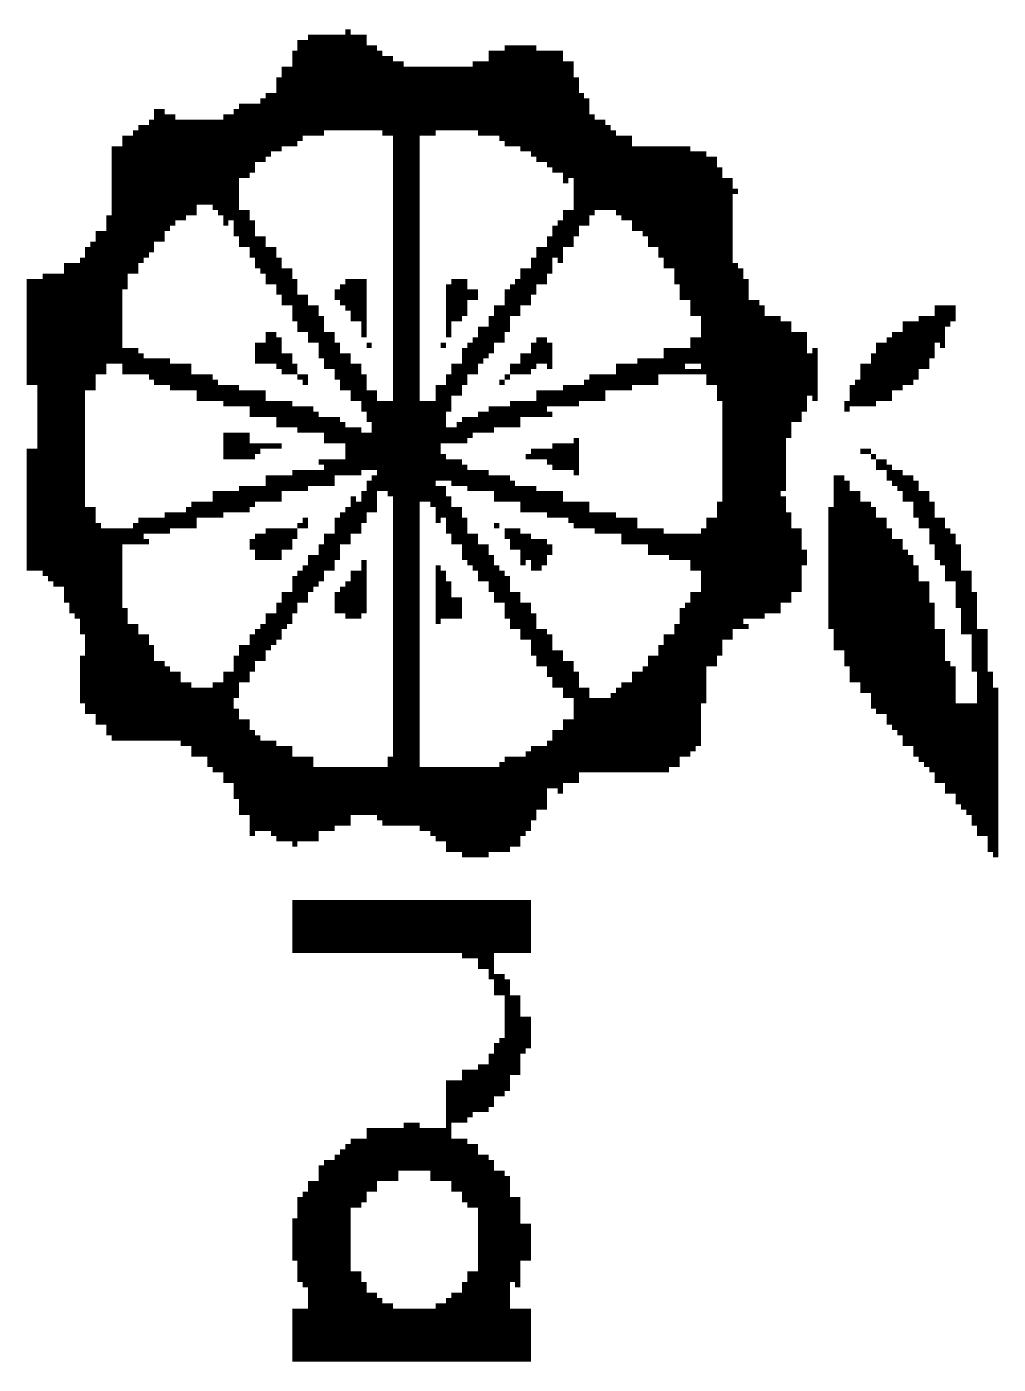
# Model space of a CAD drawing. Header units: millimetres. Extents: x 167 to 483, y 74 to 226.
# Drawn here: x 248.9 to 253.54, y 120.23 to 126.63 of the extents above; entities that cross this region are included whole.
import ezdxf

# ---------------------------------------------------------------- set-up
doc = ezdxf.new("R2010")
doc.units = ezdxf.units.MM
doc.layers.add('BG_SILKSCREEN_TOP', color=43, linetype='Continuous')

msp = doc.modelspace()

# ---------------------------------------------------------------- linework, layer by layer
at = {"layer": 'BG_SILKSCREEN_TOP', "const_width": 0.0254}
for points in [[(250.4328, 126.6198), (250.4328, 126.1372)], [(250.2042, 126.569), (250.2042, 126.0864)], [(250.2296, 126.569), (250.2296, 126.1118)], [(250.255, 126.5944), (250.255, 126.1118)], [(250.2804, 126.5944), (250.2804, 126.1118)], [(250.3058, 126.5944), (250.3058, 126.1118)], [(250.3312, 126.5944), (250.3312, 126.1372)], [(250.3566, 126.5944), (250.3566, 126.1372)], [(250.382, 126.5944), (250.382, 126.1372)], [(250.4074, 126.5944), (250.4074, 126.1372)], [(250.4582, 126.5944), (250.4582, 126.1372)], [(250.4836, 126.5944), (250.4836, 126.1372)], [(250.509, 126.5944), (250.509, 126.1372)], [(250.5344, 126.5436), (250.5344, 126.1372)], [(250.5598, 126.5436), (250.5598, 126.1372)], [(251.1948, 126.5436), (251.1948, 126.061)], [(251.2202, 126.5436), (251.2202, 126.061)], [(251.2456, 126.5436), (251.2456, 126.061)], [(251.271, 126.5436), (251.271, 126.0356)], [(251.2964, 126.5436), (251.2964, 126.0356)], [(251.3218, 126.5436), (251.3218, 126.0102)], [(250.1788, 126.5182), (250.1788, 126.061)], [(250.5852, 126.5182), (250.5852, 126.1372)], [(250.6106, 126.4928), (250.6106, 126.1118)], [(250.636, 126.4928), (250.636, 126.1118)], [(250.6614, 126.4674), (250.6614, 122.8098)], [(250.6868, 126.4674), (250.6868, 122.8098)], [(251.0424, 126.4674), (251.0424, 126.1372)], [(251.0678, 126.4674), (251.0678, 126.1118)], [(251.0932, 126.4674), (251.0932, 126.1118)], [(251.1186, 126.5182), (251.1186, 126.1118)], [(251.144, 126.5182), (251.144, 126.1118)], [(251.1694, 126.5182), (251.1694, 126.0864)], [(251.3472, 126.5182), (251.3472, 125.9848)], [(251.3726, 126.5182), (251.3726, 125.9848)], [(251.398, 126.5182), (251.398, 125.9594)], [(251.4234, 126.5182), (251.4234, 125.934)], [(251.4488, 126.5182), (251.4488, 125.934)], [(251.4742, 126.4674), (251.4742, 125.8832)], [(251.4996, 126.4674), (251.4996, 125.9086)], [(250.128, 126.442), (250.128, 126.061)], [(250.1534, 126.442), (250.1534, 126.061)], [(250.7122, 126.442), (250.7122, 122.8098)], [(250.7376, 126.442), (250.7376, 122.8098)], [(250.763, 126.442), (250.763, 122.8098)], [(250.7884, 126.442), (250.7884, 126.1118)], [(250.8138, 126.442), (250.8138, 126.1118)], [(250.8392, 126.442), (250.8392, 126.1118)], [(250.8646, 126.442), (250.8646, 126.1372)], [(250.89, 126.442), (250.89, 126.1372)], [(250.9154, 126.442), (250.9154, 126.1372)], [(250.9408, 126.442), (250.9408, 126.1372)], [(250.9662, 126.442), (250.9662, 126.1372)], [(250.9916, 126.442), (250.9916, 126.1372)], [(251.017, 126.442), (251.017, 126.1372)], [(250.1026, 126.3912), (250.1026, 126.0356)], [(251.525, 126.3912), (251.525, 125.6292)], [(250.0264, 126.2896), (250.0264, 125.9848)], [(250.0518, 126.315), (250.0518, 126.0102)], [(250.0772, 126.315), (250.0772, 126.0356)], [(251.5504, 126.315), (251.5504, 125.68)], [(251.5758, 126.2896), (251.5758, 125.68)], [(249.5184, 126.2388), (249.5184, 125.6038)], [(249.5438, 126.2388), (249.5438, 125.6038)], [(249.5692, 126.2134), (249.5692, 125.6546)], [(249.5946, 126.2134), (249.5946, 125.68)], [(249.8486, 126.2134), (249.8486, 125.68)], [(249.874, 126.2134), (249.874, 125.7054)], [(249.8994, 126.2388), (249.8994, 125.6292)], [(249.9248, 126.2642), (249.9248, 125.9086)], [(249.9502, 126.2642), (249.9502, 125.9086)], [(249.9756, 126.2642), (249.9756, 125.934)], [(250.001, 126.2642), (250.001, 125.9848)], [(251.6012, 126.2134), (251.6012, 125.7308)], [(249.4422, 126.1626), (249.4422, 125.5022)], [(249.4676, 126.1626), (249.4676, 125.5276)], [(249.493, 126.188), (249.493, 125.553)], [(249.62, 126.188), (249.62, 125.7054)], [(249.6454, 126.188), (249.6454, 125.7054)], [(249.6708, 126.188), (249.6708, 125.7308)], [(249.6962, 126.188), (249.6962, 125.7308)], [(249.7216, 126.188), (249.7216, 125.7816)], [(249.747, 126.188), (249.747, 125.7816)], [(249.7724, 126.188), (249.7724, 125.7816)], [(249.7978, 126.188), (249.7978, 125.7562)], [(249.8232, 126.188), (249.8232, 125.7308)], [(251.6266, 126.188), (251.6266, 125.7562)], [(251.652, 126.188), (251.652, 125.7562)], [(251.6774, 126.1626), (251.6774, 125.7562)], [(249.366, 126.1118), (249.366, 125.3752)], [(249.3914, 126.1118), (249.3914, 125.4514)], [(249.4168, 126.1372), (249.4168, 125.4514)], [(251.7028, 126.1372), (251.7028, 125.7562)], [(251.7282, 126.1118), (251.7282, 125.7308)], [(251.7536, 126.1118), (251.7536, 125.7054)], [(251.779, 126.1118), (251.779, 125.7054)], [(249.3152, 126.061), (249.3152, 125.0196)], [(249.3406, 126.061), (249.3406, 125.0196)], [(251.8044, 126.061), (251.8044, 125.6546)], [(251.8298, 126.061), (251.8298, 125.6546)], [(251.8552, 126.061), (251.8552, 125.6292)], [(251.8806, 126.061), (251.8806, 125.5784)], [(251.906, 126.061), (251.906, 125.5784)], [(251.9314, 126.061), (251.9314, 125.5276)], [(251.9568, 126.061), (251.9568, 125.4768)], [(251.9822, 126.061), (251.9822, 125.4768)], [(252.0076, 126.061), (252.0076, 125.4006)], [(252.033, 126.061), (252.033, 125.3244)], [(252.0584, 126.061), (252.0584, 125.3244)], [(252.0838, 126.0356), (252.0838, 125.2482)], [(252.1092, 126.0356), (252.1092, 125.2482)], [(252.1346, 126.0356), (252.1346, 124.9688)], [(252.16, 126.0102), (252.16, 124.918)], [(252.1854, 126.0102), (252.1854, 124.918)], [(252.2108, 125.9594), (252.2108, 124.8418)], [(252.2362, 125.9086), (252.2362, 123.6988)], [(252.2616, 125.9086), (252.2616, 123.6988)], [(252.287, 125.8578), (252.287, 125.8324)], [(249.2898, 125.7308), (249.2898, 125.0196)], [(249.9248, 125.7562), (249.9248, 125.5784)], [(249.9502, 125.7562), (249.9502, 125.5784)], [(249.9756, 125.7054), (249.9756, 125.5276)], [(251.4488, 125.7054), (251.4488, 125.5022)], [(251.4742, 125.7562), (251.4742, 125.5784)], [(251.4996, 125.7562), (251.4996, 125.5784)], [(249.239, 125.6546), (249.239, 124.9688)], [(249.2644, 125.6546), (249.2644, 124.9688)], [(251.4234, 125.68), (251.4234, 125.5276)], [(249.1882, 125.5784), (249.1882, 124.8926)], [(249.2136, 125.6038), (249.2136, 124.8926)], [(250.001, 125.6292), (250.001, 125.4768)], [(250.0264, 125.6292), (250.0264, 125.4514)], [(250.0518, 125.5784), (250.0518, 125.4006)], [(250.0772, 125.5784), (250.0772, 125.4006)], [(251.3472, 125.5784), (251.3472, 125.4006)], [(251.3726, 125.5784), (251.3726, 125.4006)], [(251.398, 125.6292), (251.398, 125.4514)], [(249.1628, 125.5276), (249.1628, 123.7242)], [(250.1026, 125.5276), (250.1026, 125.3498)], [(251.3218, 125.5276), (251.3218, 125.3498)], [(248.985, 125.4514), (248.985, 124.0036)], [(249.0104, 125.4514), (249.0104, 123.9782)], [(249.0358, 125.4514), (249.0358, 123.9528)], [(249.0612, 125.4514), (249.0612, 123.9528)], [(249.0866, 125.5022), (249.0866, 123.8766)], [(249.112, 125.5022), (249.112, 123.8258)], [(249.1374, 125.5022), (249.1374, 123.8004)], [(250.128, 125.4768), (250.128, 125.299)], [(250.1534, 125.4768), (250.1534, 125.299)], [(251.271, 125.4768), (251.271, 125.299)], [(251.2964, 125.4768), (251.2964, 125.299)], [(252.287, 125.5022), (252.287, 123.7496)], [(252.3124, 125.4768), (252.3124, 123.7496)], [(248.9088, 125.426), (248.9088, 124.918)], [(248.9342, 125.426), (248.9342, 124.918)], [(248.9596, 125.426), (248.9596, 124.029)], [(249.1628, 125.4006), (249.1628, 125.0196)], [(250.1788, 125.426), (250.1788, 125.2228)], [(250.4074, 125.4006), (250.4074, 125.299)], [(250.4328, 125.426), (250.4328, 125.2736)], [(250.4582, 125.426), (250.4582, 125.2228)], [(250.4836, 125.426), (250.4836, 125.2228)], [(250.509, 125.426), (250.509, 125.1466)], [(250.9154, 125.4006), (250.9154, 125.1466)], [(250.9408, 125.426), (250.9408, 125.2228)], [(250.9662, 125.426), (250.9662, 125.2228)], [(250.9916, 125.426), (250.9916, 125.2482)], [(251.2202, 125.4006), (251.2202, 125.2482)], [(251.2456, 125.426), (251.2456, 125.2482)], [(252.3378, 125.426), (252.3378, 123.8004)], [(250.2042, 125.3498), (250.2042, 125.172)], [(250.2296, 125.3498), (250.2296, 125.172)], [(250.382, 125.3752), (250.382, 125.3244)], [(251.017, 125.3752), (251.017, 125.3244)], [(251.0424, 125.3752), (251.0424, 125.3244)], [(251.1948, 125.3752), (251.1948, 125.172)], [(252.3632, 125.3244), (252.3632, 123.8004)], [(252.3886, 125.3244), (252.3886, 123.8004)], [(249.112, 125.299), (249.112, 125.1212)], [(249.1374, 125.299), (249.1374, 125.1212)], [(250.255, 125.299), (250.255, 125.1212)], [(250.2804, 125.299), (250.2804, 125.1212)], [(251.144, 125.299), (251.144, 125.1212)], [(251.1694, 125.299), (251.1694, 125.1212)], [(252.414, 125.299), (252.414, 123.8004)], [(253.2522, 125.299), (253.2522, 125.1212)], [(253.2776, 125.299), (253.2776, 125.0958)], [(253.303, 125.299), (253.303, 125.1974)], [(253.3284, 125.299), (253.3284, 125.2228)], [(250.3058, 125.2482), (250.3058, 125.045)], [(251.0678, 125.1974), (251.0678, 125.0196)], [(251.0932, 125.1974), (251.0932, 125.045)], [(251.1186, 125.2482), (251.1186, 125.0704)], [(252.4394, 125.2482), (252.4394, 123.8258)], [(252.4648, 125.2482), (252.4648, 123.8258)], [(252.4902, 125.2482), (252.4902, 123.8258)], [(252.5156, 125.2228), (252.5156, 124.41)], [(252.541, 125.2228), (252.541, 124.664)], [(253.0998, 125.2228), (253.0998, 124.918)], [(253.1252, 125.2228), (253.1252, 124.918)], [(253.1506, 125.2228), (253.1506, 124.9434)], [(253.176, 125.2482), (253.176, 124.9942)], [(253.2014, 125.2482), (253.2014, 124.9942)], [(253.2268, 125.2482), (253.2268, 125.045)], [(250.0518, 125.172), (250.0518, 125.0196)], [(250.0772, 125.172), (250.0772, 125.0196)], [(250.1026, 125.1466), (250.1026, 124.9942)], [(250.3312, 125.172), (250.3312, 124.9942)], [(250.3566, 125.172), (250.3566, 124.9942)], [(251.0424, 125.1466), (251.0424, 124.9688)], [(251.3472, 125.1466), (251.3472, 125.0196)], [(251.3726, 125.1466), (251.3726, 125.0196)], [(252.0838, 125.1466), (252.0838, 125.0196)], [(252.1092, 125.1466), (252.1092, 125.0196)], [(252.5664, 125.172), (252.5664, 124.7402)], [(252.5918, 125.172), (252.5918, 124.7402)], [(252.6172, 125.172), (252.6172, 124.791)], [(253.0236, 125.1466), (253.0236, 124.8418)], [(253.049, 125.172), (253.049, 124.8926)], [(253.0744, 125.172), (253.0744, 124.8926)], [(249.366, 125.0958), (249.366, 124.9688)], [(249.3914, 125.0958), (249.3914, 124.9688)], [(249.4168, 125.0958), (249.4168, 124.9688)], [(249.4422, 125.0704), (249.4422, 124.9688)], [(250.001, 125.1212), (250.001, 125.0196)], [(250.0264, 125.1212), (250.0264, 125.0196)], [(250.128, 125.0704), (250.128, 124.9688)], [(250.1534, 125.0704), (250.1534, 124.9688)], [(250.382, 125.1212), (250.382, 124.9434)], [(250.4074, 125.0704), (250.4074, 124.8926)], [(250.4328, 125.0704), (250.4328, 124.8926)], [(250.5344, 125.1212), (250.5344, 125.0958)], [(250.89, 125.1212), (250.89, 125.0958)], [(250.9916, 125.0958), (250.9916, 124.918)], [(251.017, 125.1212), (251.017, 124.9688)], [(251.271, 125.0704), (251.271, 124.9688)], [(251.2964, 125.0704), (251.2964, 124.9688)], [(251.3218, 125.1212), (251.3218, 124.9942)], [(251.398, 125.1212), (251.398, 124.9942)], [(251.9568, 125.0958), (251.9568, 124.9688)], [(251.9822, 125.0958), (251.9822, 124.9688)], [(252.0076, 125.0958), (252.0076, 124.9688)], [(252.033, 125.0958), (252.033, 124.9688)], [(252.0584, 125.0958), (252.0584, 125.0196)], [(252.6426, 125.0704), (252.6426, 124.8672)], [(252.668, 125.0958), (252.668, 124.8418)], [(252.9474, 125.0704), (252.9474, 124.8164)], [(252.9728, 125.1212), (252.9728, 124.8418)], [(252.9982, 125.1212), (252.9982, 124.8418)], [(249.4676, 125.045), (249.4676, 124.9688)], [(249.493, 125.045), (249.493, 124.9434)], [(249.5184, 125.045), (249.5184, 124.918)], [(249.5438, 125.045), (249.5438, 124.918)], [(249.5692, 125.045), (249.5692, 124.918)], [(249.5946, 125.0196), (249.5946, 124.8926)], [(249.62, 125.0196), (249.62, 124.8926)], [(249.6454, 125.0196), (249.6454, 124.8926)], [(249.6708, 125.0196), (249.6708, 124.8926)], [(250.1788, 125.0196), (250.1788, 124.9688)], [(250.4582, 125.0196), (250.4582, 124.8418)], [(250.4836, 125.0196), (250.4836, 124.8418)], [(250.9408, 125.0196), (250.9408, 124.8672)], [(250.9662, 125.0196), (250.9662, 124.8672)], [(251.2202, 125.0196), (251.2202, 124.9688)], [(251.2456, 125.0196), (251.2456, 124.9688)], [(251.7282, 125.0196), (251.7282, 124.8926)], [(251.7536, 125.0196), (251.7536, 124.8926)], [(251.779, 125.0196), (251.779, 124.8926)], [(251.8044, 125.0196), (251.8044, 124.918)], [(251.8298, 125.045), (251.8298, 124.918)], [(251.8552, 125.045), (251.8552, 124.918)], [(251.8806, 125.045), (251.8806, 124.918)], [(251.906, 125.045), (251.906, 124.918)], [(251.9314, 125.045), (251.9314, 124.9688)], [(252.8966, 125.0196), (252.8966, 124.8164)], [(252.922, 125.0196), (252.922, 124.8164)], [(249.6962, 124.9688), (249.6962, 124.8926)], [(249.7216, 124.9688), (249.7216, 124.8418)], [(249.747, 124.9688), (249.747, 124.8418)], [(249.7724, 124.9688), (249.7724, 124.8418)], [(249.7978, 124.9434), (249.7978, 124.8418)], [(250.2042, 124.9688), (250.2042, 124.9434)], [(250.2296, 124.9688), (250.2296, 124.918)], [(250.509, 124.9688), (250.509, 124.791)], [(250.9154, 124.9688), (250.9154, 124.791)], [(251.1694, 124.9434), (251.1694, 124.918)], [(251.1948, 124.9688), (251.1948, 124.9434)], [(251.5758, 124.9434), (251.5758, 124.8418)], [(251.6012, 124.9688), (251.6012, 124.8418)], [(251.6266, 124.9688), (251.6266, 124.8418)], [(251.652, 124.9688), (251.652, 124.8418)], [(251.6774, 124.9688), (251.6774, 124.8926)], [(251.7028, 124.9688), (251.7028, 124.8926)], [(252.0584, 124.9942), (252.0584, 124.9688)], [(252.0838, 124.9942), (252.0838, 124.9688)], [(252.1092, 124.9942), (252.1092, 124.9688)], [(252.8712, 124.9434), (252.8712, 124.8164)], [(249.8232, 124.918), (249.8232, 124.8418)], [(249.8486, 124.918), (249.8486, 124.8164)], [(249.874, 124.918), (249.874, 124.8164)], [(249.8994, 124.918), (249.8994, 124.8164)], [(249.9248, 124.8926), (249.9248, 124.8164)], [(249.9502, 124.8926), (249.9502, 124.8164)], [(249.9756, 124.8926), (249.9756, 124.7656)], [(250.001, 124.8926), (250.001, 124.7656)], [(250.0264, 124.8926), (250.0264, 124.7656)], [(250.5344, 124.8926), (250.5344, 124.7402)], [(250.5598, 124.8926), (250.5598, 124.5116)], [(250.8646, 124.918), (250.8646, 124.4608)], [(250.89, 124.918), (250.89, 124.6386)], [(251.3472, 124.8926), (251.3472, 124.7656)], [(251.3726, 124.8926), (251.3726, 124.7656)], [(251.398, 124.8926), (251.398, 124.8164)], [(251.4234, 124.8926), (251.4234, 124.8164)], [(251.4488, 124.8926), (251.4488, 124.8164)], [(251.4742, 124.918), (251.4742, 124.8164)], [(251.4996, 124.918), (251.4996, 124.8164)], [(251.525, 124.918), (251.525, 124.8164)], [(251.5504, 124.918), (251.5504, 124.8418)], [(252.8458, 124.918), (252.8458, 124.8164)], [(250.0518, 124.8418), (250.0518, 124.7656)], [(250.0772, 124.8418), (250.0772, 124.7656)], [(250.1026, 124.8418), (250.1026, 124.7148)], [(250.128, 124.8418), (250.128, 124.7148)], [(250.1534, 124.8418), (250.1534, 124.7148)], [(250.1788, 124.8164), (250.1788, 124.7148)], [(250.2042, 124.8164), (250.2042, 124.6894)], [(250.2296, 124.8164), (250.2296, 124.6894)], [(250.255, 124.8164), (250.255, 124.6894)], [(250.5852, 124.8418), (250.5852, 124.41)], [(250.6106, 124.8418), (250.6106, 124.41)], [(250.636, 124.8418), (250.636, 124.3846)], [(250.7884, 124.8418), (250.7884, 124.3592)], [(250.8138, 124.8418), (250.8138, 124.3592)], [(250.8392, 124.8418), (250.8392, 124.3338)], [(251.1186, 124.8164), (251.1186, 124.6894)], [(251.144, 124.8164), (251.144, 124.7148)], [(251.1694, 124.8164), (251.1694, 124.7148)], [(251.1948, 124.8164), (251.1948, 124.7148)], [(251.2202, 124.8418), (251.2202, 124.7148)], [(251.2456, 124.8418), (251.2456, 124.7148)], [(251.271, 124.8418), (251.271, 124.7656)], [(251.2964, 124.8418), (251.2964, 124.7656)], [(251.3218, 124.8418), (251.3218, 124.7656)], [(252.8204, 124.8418), (252.8204, 124.791)], [(250.2804, 124.791), (250.2804, 124.6894)], [(250.3058, 124.7656), (250.3058, 124.6894)], [(250.3312, 124.7656), (250.3312, 124.6386)], [(250.3566, 124.7656), (250.3566, 124.6386)], [(250.382, 124.7656), (250.382, 124.6386)], [(250.4074, 124.7402), (250.4074, 124.6386)], [(250.9662, 124.7402), (250.9662, 124.6386)], [(250.9916, 124.7656), (250.9916, 124.6386)], [(251.017, 124.7656), (251.017, 124.664)], [(251.0424, 124.7656), (251.0424, 124.6894)], [(251.0678, 124.791), (251.0678, 124.6894)], [(251.0932, 124.791), (251.0932, 124.6894)], [(251.398, 124.791), (251.398, 124.7656)], [(249.8486, 124.6894), (249.8486, 124.5624)], [(249.874, 124.6894), (249.874, 124.5624)], [(249.8994, 124.6894), (249.8994, 124.5624)], [(249.9248, 124.6894), (249.9248, 124.5624)], [(249.9502, 124.6894), (249.9502, 124.5624)], [(250.4328, 124.7148), (250.4328, 124.4862)], [(250.4582, 124.7148), (250.4582, 124.4862)], [(250.4836, 124.7148), (250.4836, 124.4862)], [(250.509, 124.6894), (250.509, 124.5116)], [(250.5344, 124.6894), (250.5344, 124.5116)], [(250.9154, 124.7148), (250.9154, 124.6386)], [(250.9408, 124.7148), (250.9408, 124.6386)], [(248.9088, 124.6132), (248.9088, 124.029)], [(248.9342, 124.6132), (248.9342, 124.029)], [(249.9756, 124.6386), (249.9756, 124.5624)], [(250.001, 124.6386), (250.001, 124.5878)], [(250.0264, 124.6386), (250.0264, 124.6132)], [(250.0518, 124.6386), (250.0518, 124.6132)], [(250.0772, 124.6386), (250.0772, 124.6132)], [(250.1026, 124.6386), (250.1026, 124.6132)], [(251.3218, 124.6132), (251.3218, 124.5624)], [(251.3472, 124.6132), (251.3472, 124.5624)], [(251.3726, 124.6132), (251.3726, 124.5624)], [(251.398, 124.6132), (251.398, 124.537)], [(251.4234, 124.6386), (251.4234, 124.5116)], [(251.4488, 124.6386), (251.4488, 124.5116)], [(251.4742, 124.6386), (251.4742, 124.5116)], [(251.4996, 124.6386), (251.4996, 124.5116)], [(251.525, 124.664), (251.525, 124.4862)], [(252.8966, 124.6132), (252.8966, 124.5878)], [(252.922, 124.6132), (252.922, 124.5878)], [(249.1628, 124.5878), (249.1628, 124.1052)], [(250.3058, 124.5624), (250.3058, 124.537)], [(250.3312, 124.5624), (250.3312, 124.4354)], [(250.3566, 124.5624), (250.3566, 124.4354)], [(250.382, 124.5624), (250.382, 124.4862)], [(250.4074, 124.5624), (250.4074, 124.4862)], [(250.89, 124.5878), (250.89, 124.4608)], [(250.9154, 124.5624), (250.9154, 124.4608)], [(250.9408, 124.5624), (250.9408, 124.4354)], [(250.9662, 124.5624), (250.9662, 124.4354)], [(251.2964, 124.5878), (251.2964, 124.5624)], [(252.9474, 124.5878), (252.9474, 124.5624)], [(252.9728, 124.5624), (252.9728, 124.5116)], [(252.9982, 124.5624), (252.9982, 124.5116)], [(249.112, 124.5116), (249.112, 124.1306)], [(249.1374, 124.5116), (249.1374, 124.1306)], [(250.0518, 124.4862), (250.0518, 124.3592)], [(250.0772, 124.4862), (250.0772, 124.3592)], [(250.1026, 124.4862), (250.1026, 124.3592)], [(250.128, 124.4862), (250.128, 124.41)], [(250.1534, 124.4862), (250.1534, 124.41)], [(250.1788, 124.5116), (250.1788, 124.41)], [(250.2042, 124.5116), (250.2042, 124.41)], [(250.2296, 124.5116), (250.2296, 124.41)], [(250.255, 124.5116), (250.255, 124.4354)], [(250.2804, 124.5116), (250.2804, 124.4354)], [(250.3058, 124.5116), (250.3058, 124.4354)], [(250.5598, 124.4862), (250.5598, 124.3084)], [(250.9916, 124.537), (250.9916, 124.4354)], [(251.017, 124.5116), (251.017, 124.41)], [(251.0424, 124.5116), (251.0424, 124.41)], [(251.0678, 124.5116), (251.0678, 124.41)], [(251.0932, 124.5116), (251.0932, 124.41)], [(251.1186, 124.4862), (251.1186, 124.41)], [(251.144, 124.4862), (251.144, 124.3592)], [(251.1694, 124.4862), (251.1694, 124.3592)], [(251.1948, 124.4862), (251.1948, 124.3592)], [(252.7696, 124.4862), (252.7696, 123.648)], [(252.795, 124.4862), (252.795, 123.648)], [(253.0236, 124.537), (253.0236, 124.4608)], [(253.049, 124.5116), (253.049, 124.4354)], [(253.0744, 124.5116), (253.0744, 124.41)], [(253.0998, 124.4862), (253.0998, 124.3592)], [(253.1252, 124.4862), (253.1252, 124.3592)], [(249.0612, 124.4608), (249.0612, 124.1814)], [(249.0866, 124.4608), (249.0866, 124.156)], [(249.9248, 124.4354), (249.9248, 124.3084)], [(249.9502, 124.4354), (249.9502, 124.3084)], [(249.9756, 124.4354), (249.9756, 124.3338)], [(250.001, 124.4354), (250.001, 124.3592)], [(250.0264, 124.4354), (250.0264, 124.3592)], [(250.5344, 124.4608), (250.5344, 124.3084)], [(250.8646, 124.4354), (250.8646, 124.2576)], [(250.89, 124.4354), (250.89, 124.283)], [(251.2202, 124.4608), (251.2202, 124.3592)], [(251.2456, 124.4354), (251.2456, 124.3592)], [(251.271, 124.4354), (251.271, 124.3084)], [(251.2964, 124.4354), (251.2964, 124.3084)], [(251.3218, 124.4354), (251.3218, 124.3084)], [(252.8204, 124.4608), (252.8204, 123.5718)], [(253.1506, 124.4608), (253.1506, 124.283)], [(249.6962, 124.3592), (249.6962, 124.2322)], [(249.7216, 124.3592), (249.7216, 124.283)], [(249.747, 124.3592), (249.747, 124.283)], [(249.7724, 124.3592), (249.7724, 124.283)], [(249.7978, 124.41), (249.7978, 124.283)], [(249.8232, 124.41), (249.8232, 124.283)], [(249.8486, 124.41), (249.8486, 124.3084)], [(249.874, 124.41), (249.874, 124.3084)], [(249.8994, 124.41), (249.8994, 124.3084)], [(250.4582, 124.3846), (250.4582, 124.2068)], [(250.4836, 124.3592), (250.4836, 124.2068)], [(250.509, 124.41), (250.509, 124.2576)], [(250.9154, 124.3846), (250.9154, 124.2068)], [(251.3472, 124.41), (251.3472, 124.3084)], [(251.3726, 124.41), (251.3726, 124.3084)], [(251.398, 124.41), (251.398, 124.283)], [(251.4234, 124.41), (251.4234, 124.283)], [(251.4488, 124.41), (251.4488, 124.283)], [(251.4742, 124.3592), (251.4742, 124.283)], [(251.4996, 124.3592), (251.4996, 124.2576)], [(251.525, 124.3592), (251.525, 124.2322)], [(251.5504, 124.3592), (251.5504, 124.2322)], [(251.5758, 124.3592), (251.5758, 124.2322)], [(252.2108, 124.3592), (252.2108, 123.6226)], [(252.5156, 124.3846), (252.5156, 123.8766)], [(252.8458, 124.41), (252.8458, 123.4956)], [(252.8712, 124.41), (252.8712, 123.4956)], [(252.8966, 124.3592), (252.8966, 123.4448)], [(252.922, 124.3592), (252.922, 123.4448)], [(253.176, 124.41), (253.176, 124.2322)], [(253.2014, 124.41), (253.2014, 124.2322)], [(253.2268, 124.3592), (253.2268, 124.156)], [(249.1882, 124.3338), (249.1882, 123.3432)], [(249.2136, 124.3338), (249.2136, 123.3432)], [(249.5692, 124.3084), (249.5692, 124.2068)], [(249.5946, 124.3084), (249.5946, 124.2322)], [(249.62, 124.3084), (249.62, 124.2322)], [(249.6454, 124.3084), (249.6454, 124.2322)], [(249.6708, 124.3338), (249.6708, 124.2322)], [(250.4074, 124.3084), (250.4074, 124.156)], [(250.4328, 124.3338), (250.4328, 124.156)], [(250.9408, 124.3338), (250.9408, 124.156)], [(250.9662, 124.3338), (250.9662, 124.156)], [(251.6012, 124.3084), (251.6012, 124.2322)], [(251.6266, 124.3084), (251.6266, 124.2068)], [(251.652, 124.3084), (251.652, 124.2068)], [(251.6774, 124.3084), (251.6774, 124.2068)], [(251.7028, 124.3084), (251.7028, 124.2068)], [(252.541, 124.3084), (252.541, 123.8766)], [(252.7442, 124.3338), (252.7442, 123.7496)], [(252.9474, 124.3338), (252.9474, 123.3686)], [(249.239, 124.2576), (249.239, 123.2924)], [(249.2644, 124.2322), (249.2644, 123.2924)], [(249.2898, 124.2322), (249.2898, 123.2416)], [(249.3152, 124.2322), (249.3152, 123.2162)], [(249.3406, 124.2322), (249.3406, 123.2162)], [(249.366, 124.2322), (249.366, 124.156)], [(249.3914, 124.2322), (249.3914, 124.156)], [(249.4168, 124.2576), (249.4168, 124.156)], [(249.4422, 124.283), (249.4422, 124.156)], [(249.4676, 124.283), (249.4676, 124.2068)], [(249.493, 124.283), (249.493, 124.2068)], [(249.5184, 124.283), (249.5184, 124.2068)], [(249.5438, 124.283), (249.5438, 124.2068)], [(250.0518, 124.2322), (250.0518, 124.0798)], [(250.0772, 124.2322), (250.0772, 124.0798)], [(250.1026, 124.2322), (250.1026, 124.0798)], [(250.128, 124.2322), (250.128, 124.1306)], [(250.1534, 124.2322), (250.1534, 124.1306)], [(250.1788, 124.2322), (250.1788, 124.1814)], [(250.2042, 124.2576), (250.2042, 124.2322)], [(250.2296, 124.283), (250.2296, 124.2322)], [(250.382, 124.283), (250.382, 124.0798)], [(250.9916, 124.283), (250.9916, 124.0798)], [(251.144, 124.2576), (251.144, 124.2322)], [(251.1948, 124.2322), (251.1948, 124.1814)], [(251.2202, 124.2322), (251.2202, 124.1306)], [(251.2456, 124.2322), (251.2456, 124.1306)], [(251.7282, 124.283), (251.7282, 124.2068)], [(251.7536, 124.283), (251.7536, 124.156)], [(251.779, 124.283), (251.779, 124.156)], [(251.8044, 124.283), (251.8044, 124.156)], [(251.8298, 124.2322), (251.8298, 124.156)], [(251.8552, 124.2322), (251.8552, 124.156)], [(251.8806, 124.2322), (251.8806, 124.1052)], [(251.906, 124.2322), (251.906, 124.1052)], [(251.9314, 124.2322), (251.9314, 124.1052)], [(252.1346, 124.2322), (252.1346, 123.394)], [(252.16, 124.283), (252.16, 123.5718)], [(252.1854, 124.283), (252.1854, 123.5718)], [(252.5664, 124.2322), (252.5664, 123.9274)], [(252.5918, 124.2322), (252.5918, 123.9274)], [(252.9728, 124.283), (252.9728, 123.3432)], [(252.9982, 124.283), (252.9982, 123.3432)], [(253.0236, 124.2322), (253.0236, 123.2924)], [(253.2522, 124.283), (253.2522, 124.0798)], [(253.2776, 124.283), (253.2776, 124.0544)], [(253.303, 124.2322), (253.303, 123.9782)], [(249.4676, 124.1814), (249.4676, 124.156)], [(249.9756, 124.1814), (249.9756, 124.1306)], [(250.001, 124.2068), (250.001, 124.0798)], [(250.0264, 124.2068), (250.0264, 124.0798)], [(250.3312, 124.2068), (250.3312, 124.029)], [(250.3566, 124.2068), (250.3566, 124.029)], [(251.017, 124.2068), (251.017, 124.0544)], [(251.0424, 124.2068), (251.0424, 124.029)], [(251.271, 124.2068), (251.271, 124.0544)], [(251.2964, 124.2068), (251.2964, 124.0798)], [(251.3218, 124.1814), (251.3218, 124.029)], [(251.3472, 124.1814), (251.3472, 124.029)], [(251.3726, 124.1814), (251.3726, 124.0544)], [(251.9568, 124.2068), (251.9568, 124.1052)], [(251.9822, 124.2068), (251.9822, 124.0798)], [(252.0076, 124.2068), (252.0076, 124.0798)], [(252.033, 124.2068), (252.033, 124.0798)], [(252.0584, 124.2068), (252.0584, 124.0798)], [(252.0838, 124.2068), (252.0838, 124.029)], [(252.1092, 124.2068), (252.1092, 124.029)], [(253.049, 124.1814), (253.049, 123.267)], [(253.0744, 124.1814), (253.0744, 123.2416)], [(253.3284, 124.2068), (253.3284, 123.9782)], [(250.255, 124.1052), (250.255, 123.9274)], [(250.2804, 124.1052), (250.2804, 123.9528)], [(250.3058, 124.156), (250.3058, 123.9782)], [(251.0678, 124.156), (251.0678, 123.9782)], [(251.0932, 124.156), (251.0932, 123.9782)], [(251.1186, 124.1052), (251.1186, 123.9274)], [(251.398, 124.156), (251.398, 124.1052)], [(252.6172, 124.1306), (252.6172, 124.0544)], [(253.0998, 124.1306), (253.0998, 123.1908)], [(253.1252, 124.1052), (253.1252, 123.1908)], [(253.3538, 124.156), (253.3538, 123.8512)], [(250.2296, 124.0544), (250.2296, 123.8766)], [(250.509, 124.0798), (250.509, 123.8258)], [(250.8646, 124.0544), (250.8646, 123.775)], [(251.144, 124.0544), (251.144, 123.8766)], [(253.1506, 124.0544), (253.1506, 123.14)], [(250.1788, 124.0036), (250.1788, 123.8258)], [(250.2042, 124.029), (250.2042, 123.8766)], [(250.4328, 123.9782), (250.4328, 123.8004)], [(250.4582, 124.029), (250.4582, 123.8004)], [(250.4836, 124.029), (250.4836, 123.8004)], [(250.89, 124.029), (250.89, 123.8004)], [(250.9154, 123.9782), (250.9154, 123.8004)], [(251.1694, 124.029), (251.1694, 123.8766)], [(251.1948, 124.0036), (251.1948, 123.8004)], [(253.176, 123.9782), (253.176, 123.1146)], [(253.2014, 123.9782), (253.2014, 123.0892)], [(253.3792, 124.029), (253.3792, 123.7242)], [(253.4046, 124.029), (253.4046, 123.7242)], [(250.128, 123.9274), (250.128, 123.7496)], [(250.1534, 123.9274), (250.1534, 123.775)], [(250.382, 123.9274), (250.382, 123.8258)], [(250.4074, 123.9528), (250.4074, 123.8258)], [(251.2202, 123.9274), (251.2202, 123.7496)], [(251.2456, 123.9274), (251.2456, 123.7496)], [(252.0838, 123.9274), (252.0838, 123.1654)], [(252.1092, 123.9274), (252.1092, 123.1908)], [(253.43, 123.9274), (253.43, 123.5464)], [(249.366, 123.8512), (249.366, 123.2162)], [(250.1026, 123.8766), (250.1026, 123.6988)], [(250.9408, 123.902), (250.9408, 123.8004)], [(250.9662, 123.902), (250.9662, 123.8004)], [(251.271, 123.8766), (251.271, 123.6988)], [(251.2964, 123.8766), (251.2964, 123.6988)], [(252.033, 123.8512), (252.033, 123.14)], [(252.0584, 123.8766), (252.0584, 123.14)], [(253.2268, 123.8766), (253.2268, 123.0638)], [(250.0518, 123.8258), (250.0518, 123.648)], [(250.0772, 123.8258), (250.0772, 123.6734)], [(251.3218, 123.8258), (251.3218, 123.6226)], [(249.3914, 123.775), (249.3914, 123.2162)], [(249.4168, 123.775), (249.4168, 123.2162)], [(249.4422, 123.7242), (249.4422, 123.2162)], [(249.4676, 123.7242), (249.4676, 123.2162)], [(249.9756, 123.7242), (249.9756, 123.5464)], [(250.001, 123.7496), (250.001, 123.5972)], [(250.0264, 123.775), (250.0264, 123.5972)], [(251.3472, 123.7496), (251.3472, 123.5718)], [(251.3726, 123.7496), (251.3726, 123.5718)], [(251.398, 123.7242), (251.398, 123.521)], [(251.9568, 123.7242), (251.9568, 123.0638)], [(251.9822, 123.7242), (251.9822, 123.0892)], [(252.0076, 123.775), (252.0076, 123.0892)], [(252.3378, 123.775), (252.3378, 123.7496)], [(253.2522, 123.7496), (253.2522, 123.013)], [(253.2776, 123.7496), (253.2776, 123.013)], [(253.4554, 123.7496), (253.4554, 122.759)], [(253.4808, 123.7496), (253.4808, 122.759)], [(249.493, 123.6734), (249.493, 123.2162)], [(249.9248, 123.6734), (249.9248, 123.4956)], [(249.9502, 123.6734), (249.9502, 123.4956)], [(251.9314, 123.6734), (251.9314, 123.0638)], [(249.1628, 123.6226), (249.1628, 123.394)], [(249.5184, 123.5972), (249.5184, 123.2162)], [(249.5438, 123.5972), (249.5438, 123.2162)], [(249.8994, 123.6226), (249.8994, 123.4194)], [(251.4234, 123.648), (251.4234, 123.4702)], [(251.4488, 123.648), (251.4488, 123.4702)], [(251.4742, 123.5972), (251.4742, 123.4194)], [(251.4996, 123.5972), (251.4996, 123.4194)], [(251.8806, 123.6226), (251.8806, 123.0638)], [(251.906, 123.6226), (251.906, 123.0638)], [(253.303, 123.5972), (253.303, 122.9622)], [(249.5692, 123.5718), (249.5692, 123.2162)], [(249.5946, 123.5464), (249.5946, 123.2162)], [(249.62, 123.5464), (249.62, 123.2162)], [(249.8486, 123.5464), (249.8486, 123.013)], [(249.874, 123.5464), (249.874, 123.013)], [(251.525, 123.5464), (251.525, 123.013)], [(251.8044, 123.5464), (251.8044, 123.0638)], [(251.8298, 123.5464), (251.8298, 123.0638)], [(251.8552, 123.5718), (251.8552, 123.0638)], [(253.3284, 123.5718), (253.3284, 122.9622)], [(253.5062, 123.5464), (253.5062, 122.6828)], [(249.6454, 123.4956), (249.6454, 123.1908)], [(249.6708, 123.4956), (249.6708, 123.1908)], [(249.6962, 123.4702), (249.6962, 123.14)], [(249.7216, 123.4702), (249.7216, 123.14)], [(249.747, 123.4702), (249.747, 123.14)], [(249.7724, 123.4702), (249.7724, 123.0892)], [(249.7978, 123.4956), (249.7978, 123.0638)], [(249.8232, 123.4956), (249.8232, 123.0638)], [(251.5504, 123.4702), (251.5504, 123.0638)], [(251.5758, 123.4702), (251.5758, 123.0638)], [(251.7282, 123.4702), (251.7282, 123.0638)], [(251.7536, 123.4956), (251.7536, 123.0638)], [(251.779, 123.4956), (251.779, 123.0638)], [(253.5316, 123.4702), (253.5316, 122.6574)], [(251.6012, 123.4194), (251.6012, 123.0638)], [(251.6266, 123.4194), (251.6266, 123.0638)], [(251.652, 123.4194), (251.652, 123.0638)], [(251.6774, 123.4194), (251.6774, 123.0638)], [(251.7028, 123.4448), (251.7028, 123.0638)], [(249.8994, 123.3686), (249.8994, 122.9368)], [(253.3538, 123.394), (253.3538, 122.9114)], [(253.3792, 123.394), (253.3792, 122.886)], [(253.4046, 123.394), (253.4046, 122.8606)], [(253.43, 123.394), (253.43, 122.8098)], [(249.9248, 123.3178), (249.9248, 122.8606)], [(249.9502, 123.3178), (249.9502, 122.8606)], [(249.9756, 123.267), (249.9756, 122.759)], [(251.4234, 123.267), (251.4234, 122.9876)], [(251.4488, 123.267), (251.4488, 122.9622)], [(251.4742, 123.3178), (251.4742, 123.013)], [(251.4996, 123.3178), (251.4996, 123.013)], [(250.001, 123.2416), (250.001, 122.7844)], [(250.0264, 123.2162), (250.0264, 122.7844)], [(250.0518, 123.2162), (250.0518, 122.7844)], [(250.0772, 123.2162), (250.0772, 122.759)], [(251.398, 123.2162), (251.398, 122.9876)], [(250.1026, 123.1908), (250.1026, 122.7336)], [(250.128, 123.1908), (250.128, 122.7336)], [(250.1534, 123.1908), (250.1534, 122.7336)], [(250.1788, 123.14), (250.1788, 122.7082)], [(250.2042, 123.14), (250.2042, 122.7336)], [(250.2296, 123.14), (250.2296, 122.7336)], [(250.255, 123.14), (250.255, 122.7336)], [(250.636, 123.14), (250.636, 122.8098)], [(251.1948, 123.14), (251.1948, 122.6828)], [(251.2202, 123.14), (251.2202, 122.7082)], [(251.2456, 123.14), (251.2456, 122.7082)], [(251.271, 123.14), (251.271, 122.759)], [(251.2964, 123.1654), (251.2964, 122.7844)], [(251.3218, 123.1908), (251.3218, 122.8352)], [(251.3472, 123.1908), (251.3472, 122.886)], [(251.3726, 123.1908), (251.3726, 122.886)], [(250.2804, 123.0892), (250.2804, 122.7336)], [(250.3058, 123.0892), (250.3058, 122.7844)], [(250.3312, 123.0892), (250.3312, 122.7844)], [(250.3566, 123.0892), (250.3566, 122.7844)], [(250.382, 123.0892), (250.382, 122.8098)], [(250.4074, 123.0892), (250.4074, 122.8098)], [(250.4328, 123.0892), (250.4328, 122.8098)], [(250.4582, 123.0892), (250.4582, 122.8606)], [(250.4836, 123.0892), (250.4836, 122.8606)], [(250.509, 123.0892), (250.509, 122.8606)], [(250.5344, 123.0892), (250.5344, 122.8606)], [(250.5598, 123.0892), (250.5598, 122.8606)], [(250.5852, 123.0892), (250.5852, 122.8352)], [(250.6106, 123.0892), (250.6106, 122.8098)], [(250.7884, 123.0892), (250.7884, 122.7844)], [(250.8138, 123.0892), (250.8138, 122.7844)], [(250.8392, 123.0892), (250.8392, 122.759)], [(250.8646, 123.0892), (250.8646, 122.7336)], [(250.89, 123.0892), (250.89, 122.7336)], [(250.9154, 123.0892), (250.9154, 122.6828)], [(250.9408, 123.0892), (250.9408, 122.6828)], [(250.9662, 123.0892), (250.9662, 122.6828)], [(250.9916, 123.0892), (250.9916, 122.6574)], [(251.017, 123.0892), (251.017, 122.6574)], [(251.0424, 123.0892), (251.0424, 122.6574)], [(251.0678, 123.0892), (251.0678, 122.6574)], [(251.0932, 123.0892), (251.0932, 122.6574)], [(251.1186, 123.0892), (251.1186, 122.6828)], [(251.144, 123.0892), (251.144, 122.6828)], [(251.1694, 123.1146), (251.1694, 122.6828)], [(250.1788, 122.4542), (250.1788, 122.2002)], [(250.2042, 122.4542), (250.2042, 122.2002)], [(250.2296, 122.4542), (250.2296, 122.2002)], [(250.255, 122.4542), (250.255, 122.2002)], [(250.2804, 122.4542), (250.2804, 122.2002)], [(250.3058, 122.4542), (250.3058, 122.2002)], [(250.3312, 122.4542), (250.3312, 122.2002)], [(250.3566, 122.4542), (250.3566, 122.2002)], [(250.382, 122.4542), (250.382, 122.2002)], [(250.4074, 122.4542), (250.4074, 122.2002)], [(250.4328, 122.4542), (250.4328, 122.2002)], [(250.4582, 122.4542), (250.4582, 122.2002)], [(250.4836, 122.4542), (250.4836, 122.2002)], [(250.509, 122.4542), (250.509, 122.2002)], [(250.5344, 122.4542), (250.5344, 122.2002)], [(250.5598, 122.4542), (250.5598, 122.2002)], [(250.5852, 122.4542), (250.5852, 122.2002)], [(250.6106, 122.4542), (250.6106, 122.2002)], [(250.636, 122.4542), (250.636, 122.2002)], [(250.6614, 122.4542), (250.6614, 122.2002)], [(250.6868, 122.4542), (250.6868, 122.2002)], [(250.7122, 122.4542), (250.7122, 122.2002)], [(250.7376, 122.4542), (250.7376, 122.2002)], [(250.763, 122.4542), (250.763, 122.2002)], [(250.7884, 122.4542), (250.7884, 122.2002)], [(250.8138, 122.4542), (250.8138, 122.2002)], [(250.8392, 122.4542), (250.8392, 122.2002)], [(250.8646, 122.4542), (250.8646, 122.2002)], [(250.89, 122.4542), (250.89, 122.2002)], [(250.9154, 122.4542), (250.9154, 122.2002)], [(250.9408, 122.4542), (250.9408, 122.2002)], [(250.9662, 122.4542), (250.9662, 122.2002)], [(250.9916, 122.4542), (250.9916, 122.1748)], [(251.017, 122.4542), (251.017, 122.1748)], [(251.0424, 122.4542), (251.0424, 122.1748)], [(251.0678, 122.4542), (251.0678, 122.124)], [(251.0932, 122.4542), (251.0932, 122.124)], [(251.1186, 122.4542), (251.1186, 122.0732)], [(251.144, 122.4542), (251.144, 122.2002)], [(251.1694, 122.4542), (251.1694, 122.2002)], [(251.1948, 122.4542), (251.1948, 122.2002)], [(251.2202, 122.4542), (251.2202, 122.2002)], [(251.2456, 122.4542), (251.2456, 122.2002)], [(251.271, 122.4542), (251.271, 122.2002)], [(251.2964, 122.4542), (251.2964, 122.2002)], [(251.144, 122.0986), (251.144, 121.997)], [(251.1694, 122.0986), (251.1694, 121.997)], [(251.1948, 122.0732), (251.1948, 121.5398)], [(251.2202, 121.997), (251.2202, 121.616)], [(251.2456, 121.997), (251.2456, 121.616)], [(251.271, 121.8954), (251.271, 121.7176)], [(251.2964, 121.8954), (251.2964, 121.743)], [(251.144, 121.7684), (251.144, 121.5144)], [(251.1694, 121.7938), (251.1694, 121.5144)], [(251.0678, 121.6668), (251.0678, 121.4382)], [(251.0932, 121.6668), (251.0932, 121.4382)], [(251.1186, 121.7176), (251.1186, 121.4636)], [(250.9916, 121.6414), (250.9916, 121.3874)], [(251.017, 121.6414), (251.017, 121.4128)], [(251.0424, 121.6414), (251.0424, 121.4382)], [(250.9154, 121.5906), (250.9154, 121.108)], [(250.9408, 121.5906), (250.9408, 121.3874)], [(250.9662, 121.5906), (250.9662, 121.3874)], [(250.5344, 121.362), (250.5344, 121.0572)], [(250.5598, 121.362), (250.5598, 121.0572)], [(250.5852, 121.362), (250.5852, 121.108)], [(250.6106, 121.362), (250.6106, 121.108)], [(250.636, 121.362), (250.636, 121.108)], [(250.6614, 121.362), (250.6614, 121.108)], [(250.6868, 121.362), (250.6868, 121.1588)], [(250.7122, 121.3874), (250.7122, 121.1588)], [(250.7376, 121.3874), (250.7376, 121.1588)], [(250.763, 121.3874), (250.763, 121.1588)], [(250.7884, 121.362), (250.7884, 121.1588)], [(250.8138, 121.362), (250.8138, 121.1588)], [(250.8392, 121.362), (250.8392, 121.108)], [(250.8646, 121.362), (250.8646, 121.108)], [(250.89, 121.362), (250.89, 121.108)], [(250.4328, 121.2858), (250.4328, 120.2444)], [(250.4582, 121.3112), (250.4582, 120.981)], [(250.4836, 121.3112), (250.4836, 120.981)], [(250.509, 121.3112), (250.509, 121.0064)], [(250.9408, 121.3112), (250.9408, 121.0572)], [(250.9662, 121.3112), (250.9662, 121.0572)], [(250.9916, 121.3112), (250.9916, 121.0064)], [(251.017, 121.2858), (251.017, 120.981)], [(251.0424, 121.2858), (251.0424, 120.981)], [(250.382, 121.235), (250.382, 120.2444)], [(250.4074, 121.2604), (250.4074, 120.2444)], [(251.0678, 121.235), (251.0678, 120.2444)], [(251.0932, 121.235), (251.0932, 120.2444)], [(250.3058, 121.1842), (250.3058, 120.2444)], [(250.3312, 121.2096), (250.3312, 120.2444)], [(250.3566, 121.2096), (250.3566, 120.2444)], [(251.1186, 121.2096), (251.1186, 120.2444)], [(251.144, 121.1588), (251.144, 120.2444)], [(251.1694, 121.1588), (251.1694, 120.2444)], [(250.255, 121.108), (250.255, 120.2444)], [(250.2804, 121.108), (250.2804, 120.2444)], [(251.1948, 121.1334), (251.1948, 120.2444)], [(250.2042, 121.0318), (250.2042, 120.6254)], [(250.2296, 121.0572), (250.2296, 120.6)], [(251.2202, 121.0318), (251.2202, 120.6254)], [(251.2456, 121.0318), (251.2456, 120.6)], [(250.1788, 120.9302), (250.1788, 120.727)], [(251.271, 120.9048), (251.271, 120.727)], [(251.2964, 120.9048), (251.2964, 120.727)], [(250.4582, 120.6762), (250.4582, 120.2444)], [(250.4836, 120.6762), (250.4836, 120.2444)], [(251.017, 120.6762), (251.017, 120.2444)], [(251.0424, 120.6762), (251.0424, 120.2444)], [(250.509, 120.6254), (250.509, 120.2444)], [(250.9916, 120.6254), (250.9916, 120.2444)], [(250.5344, 120.5746), (250.5344, 120.2444)], [(250.5598, 120.5746), (250.5598, 120.2444)], [(250.5852, 120.5492), (250.5852, 120.2444)], [(250.6106, 120.5238), (250.6106, 120.2444)], [(250.636, 120.5238), (250.636, 120.2444)], [(250.8646, 120.5238), (250.8646, 120.2444)], [(250.89, 120.5238), (250.89, 120.2444)], [(250.9154, 120.5492), (250.9154, 120.2444)], [(250.9408, 120.5746), (250.9408, 120.2444)], [(250.9662, 120.5746), (250.9662, 120.2444)], [(250.1788, 120.4984), (250.1788, 120.2444)], [(250.2042, 120.4984), (250.2042, 120.2444)], [(250.2296, 120.4984), (250.2296, 120.2444)], [(250.6614, 120.4984), (250.6614, 120.2444)], [(250.6868, 120.4984), (250.6868, 120.2444)], [(250.7122, 120.4984), (250.7122, 120.2444)], [(250.7376, 120.4984), (250.7376, 120.2444)], [(250.763, 120.4984), (250.763, 120.2444)], [(250.7884, 120.4984), (250.7884, 120.2444)], [(250.8138, 120.4984), (250.8138, 120.2444)], [(250.8392, 120.4984), (250.8392, 120.2444)], [(251.2202, 120.4984), (251.2202, 120.2444)], [(251.2456, 120.4984), (251.2456, 120.2444)], [(251.271, 120.4984), (251.271, 120.2444)], [(251.2964, 120.4984), (251.2964, 120.2444)]]:
    msp.add_lwpolyline(points, dxfattribs=at)

doc.saveas('drawing.dxf')
